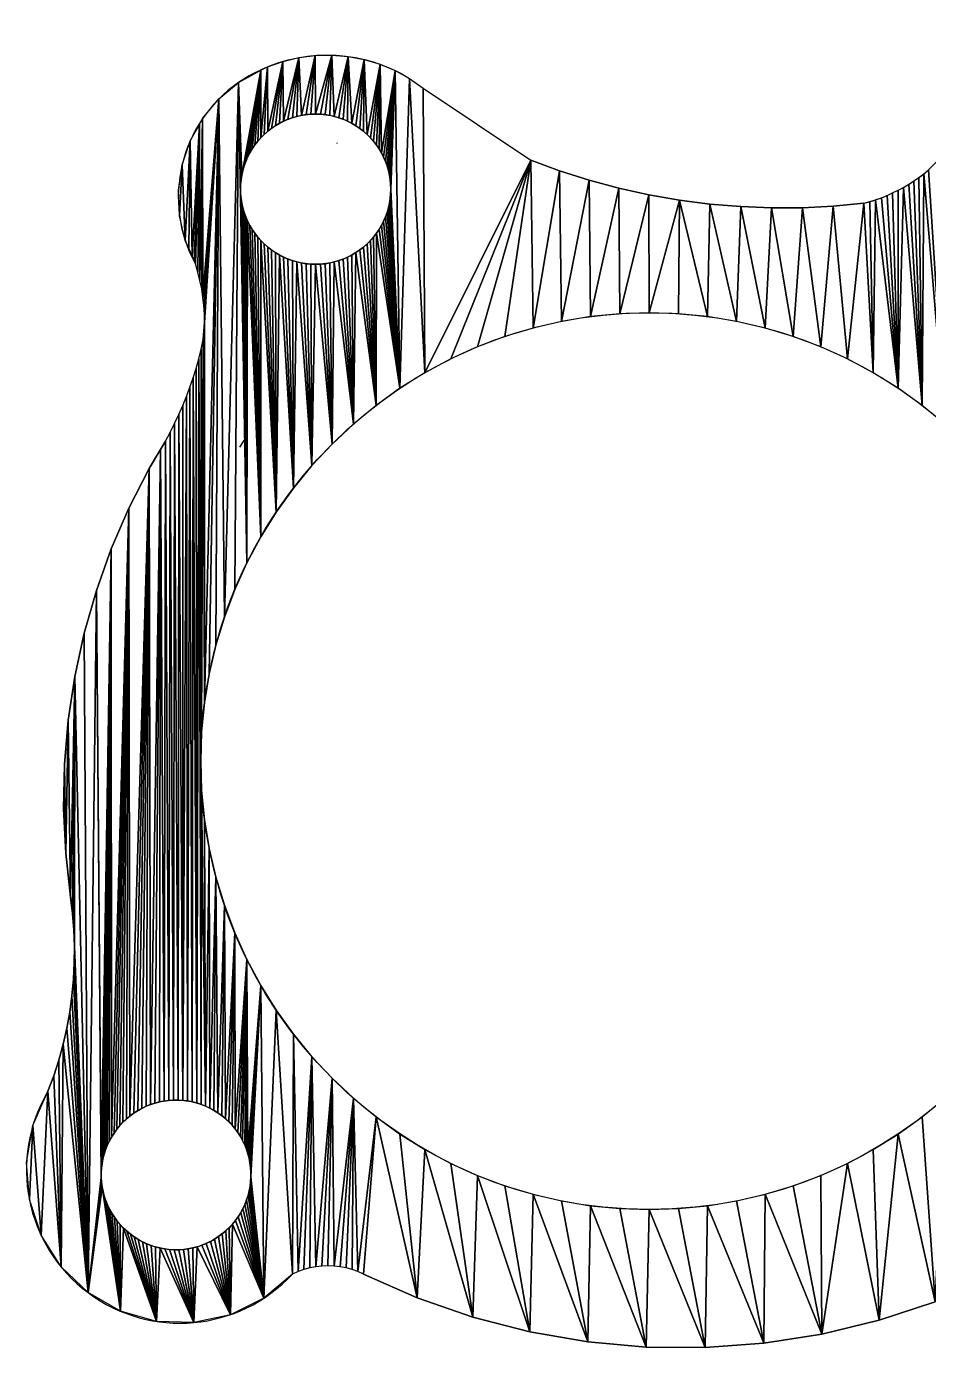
# Model space of a CAD drawing. Extents: x 1.808 to 2.397, y 1.744 to 2.03.
# Drawn here: x 1.8082 to 1.8814, y 1.7493 to 1.8566 of the extents above; entities that cross this region are included whole.
import ezdxf

# ---------------------------------------------------------------- set-up
doc = ezdxf.new("R2010")
doc.units = 0
doc.header["$MEASUREMENT"] = 0
doc.layers.get('0').update_dxf_attribs({"color": 13, "linetype": 'CONTINUOUS'})

msp = doc.modelspace()

# ---------------------------------------------------------------- linework, layer by layer
for p, q in [((1.83931231859372, 1.852351767675931), (1.840407807696919, 1.851586181011041)), ((1.840407807696919, 1.851586181011041), (1.849140487318921, 1.845720605133535)), ((1.851491994922333, 1.844861637365845), (1.849140487318921, 1.845720605133535)), ((1.853879279919366, 1.844107791242432), (1.851491994922333, 1.844861637365845)), ((1.856297645537935, 1.843460549888876), (1.853879279919366, 1.844107791242432)), ((1.858742333857587, 1.84292118669529), (1.856297645537935, 1.843460549888876)), ((1.861208535170277, 1.842490762811049), (1.858742333857587, 1.84292118669529)), ((1.86369139744305, 1.84217012505708), (1.861208535170277, 1.842490762811049)), ((1.86618603586399, 1.841959904259803), (1.86369139744305, 1.84217012505708)), ((1.868687542452646, 1.841860514010041), (1.86618603586399, 1.841959904259803)), ((1.871190995716056, 1.841872149849324), (1.868687542452646, 1.841860514010041)), ((1.873691470331349, 1.841994788885159), (1.871190995716056, 1.841872149849324)), ((1.876184046835879, 1.842228189836097), (1.873691470331349, 1.841994788885159)), ((1.822118829632408, 1.836639353334915), (1.821925086066908, 1.837306011913419)), ((1.822292379480239, 1.835970603938051), (1.822118829632408, 1.836639353334915)), ((1.822432745858414, 1.835294111081203), (1.822292379480239, 1.835970603938051)), ((1.822539587337076, 1.834611520278507), (1.822432745858414, 1.835294111081203)), ((1.822612644032974, 1.833924491876858), (1.822539587337076, 1.834611520278507)), ((1.822651738241606, 1.833234697017252), (1.822612644032974, 1.833924491876858)), ((1.822656774869473, 1.832543813569869), (1.822651738241606, 1.833234697017252)), ((1.822564709250262, 1.831165501544281), (1.822656774869473, 1.832543813569869)), ((1.822390787297368, 1.830382078536759), (1.822564709250262, 1.831165501544281)), ((1.821977991124208, 1.828831238819165), (1.822195164234269, 1.829603790626281)), ((1.822195164234269, 1.829603790626281), (1.822390787297368, 1.830382078536759)), ((1.821739435671719, 1.828065019692217), (1.821977991124208, 1.828831238819165)), ((1.821479682093122, 1.827305724932049), (1.821739435671719, 1.828065019692217)), ((1.820897399115635, 1.825810248070184), (1.821198930974266, 1.826553940878165)), ((1.821198930974266, 1.826553940878165), (1.821479682093122, 1.827305724932049)), ((1.820575319364933, 1.825075220799533), (1.820897399115635, 1.825810248070184)), ((1.81987052672311, 1.8236334261393), (1.820232940437271, 1.824349426665976)), ((1.820232940437271, 1.824349426665976), (1.820575319364933, 1.825075220799533)), ((1.819488358084091, 1.822927772126512), (1.81987052672311, 1.8236334261393)), ((1.826031847028954, 1.823276041749259), (1.825511489997161, 1.822425843852276)), ((1.819086729636921, 1.82223300954488), (1.81816474415796, 1.820688049066265)), ((1.819488358084091, 1.822927772126512), (1.819086729636921, 1.82223300954488)), ((1.81816474415796, 1.820688049066265), (1.816525000551374, 1.817485068997603)), ((1.816525000551374, 1.817485068997603), (1.815096385180818, 1.814182509605466)), ((1.815096385180818, 1.814182509605466), (1.813884910394746, 1.810794269758833)), ((1.813884910394746, 1.810794269758833), (1.812895674702323, 1.807334608914124)), ((1.812895674702323, 1.807334608914124), (1.812132841316272, 1.803818087104051)), ((1.812132841316272, 1.803818087104051), (1.811599620631934, 1.800259503661531)), ((1.811599620631934, 1.800259503661531), (1.811298256716274, 1.796673834936463)), ((1.811298256716274, 1.796673834936463), (1.811230017863691, 1.793076171267554)), ((1.811230017863691, 1.793076171267554), (1.811395191258384, 1.789481653474405)), ((1.811395191258384, 1.789481653474405), (1.811793081765731, 1.78590540913715)), ((1.811793081765731, 1.78590540913715), (1.811955295111432, 1.784578442800869)), ((1.811955295111432, 1.784578442800869), (1.812060035062302, 1.7832457078798)), ((1.812060035062302, 1.7832457078798), (1.812107106077446, 1.781909692480683)), ((1.812107106077446, 1.781909692480683), (1.812096420279142, 1.780572890834642)), ((1.812096420279142, 1.780572890834642), (1.812027997616898, 1.779237798640659)), ((1.812027997616898, 1.779237798640659), (1.811901965830211, 1.777906908406311)), ((1.811901965830211, 1.777906908406311), (1.811718560210084, 1.776582704794454)), ((1.811718560210084, 1.776582704794454), (1.811478123159761, 1.775267659984581)), ((1.811478123159761, 1.775267659984581), (1.811181103555486, 1.773964229057441)), ((1.811181103555486, 1.773964229057441), (1.810828055908488, 1.772674845411625)), ((1.810828055908488, 1.772674845411625), (1.810419639329756, 1.771401916220602)), ((1.810419639329756, 1.771401916220602), (1.809956616299528, 1.77014781793872)), ((1.830726901220916, 1.75567953448255), (1.830259672289508, 1.755512717894409)), ((1.831205474260991, 1.755810295691382), (1.830726901220916, 1.75567953448255)), ((1.831692613505634, 1.755904242510126), (1.831205474260991, 1.755810295691382)), ((1.832185491327725, 1.755960829619193), (1.831692613505634, 1.755904242510126)), ((1.832681246790255, 1.755979728555527), (1.832185491327725, 1.755960829619193)), ((1.833177002252785, 1.755960829619193), (1.832681246790255, 1.755979728555527)), ((1.833669880074876, 1.755904242510126), (1.833177002252785, 1.755960829619193)), ((1.834157019319518, 1.755810295691382), (1.833669880074876, 1.755904242510126)), ((1.834635592359594, 1.75567953448255), (1.834157019319518, 1.755810295691382)), ((1.835102821291002, 1.755512717894409), (1.834635592359594, 1.75567953448255)), ((1.830259672289508, 1.755512717894409), (1.829806499523353, 1.755310814223227)), ((1.835555994057157, 1.755310814223227), (1.835102821291002, 1.755512717894409)), ((1.835555994057157, 1.755310814223227), (1.839924749025707, 1.753378991743324)), ((1.839924749025707, 1.753378991743324), (1.844436729559004, 1.751810556301156)), ((1.877427888933684, 1.751566975018548), (1.881962536552446, 1.753068617133948)), ((1.844436729559004, 1.751810556301156), (1.849061767994822, 1.750615994650887)), ((1.872785716228434, 1.750440835309752), (1.877427888933684, 1.751566975018548)), ((1.849061767994822, 1.750615994650887), (1.853768940751761, 1.74980329378007)), ((1.868067056579952, 1.749697727517523), (1.872785716228434, 1.750440835309752)), ((1.853768940751761, 1.74980329378007), (1.858526775088146, 1.749377887507666)), ((1.858526775088146, 1.749377887507666), (1.863303459532693, 1.749342620152845)), ((1.863303459532693, 1.749342620152845), (1.868067056579952, 1.749697727517523))]:
    msp.add_line(p, q)
at = {"color": 250}
msp.add_line((1.833387804122478, 1.847146525324043), (1.833424729773707, 1.847110004692706), dxfattribs=at)
for centre, radius in [((1.831684444042414, 1.843376063286421), 0.006099062001849362), ((1.858751427579414, 1.796944577963473), 0.03640000000000002), ((1.820357568338214, 1.76336022461485), 0.006075668495410443)]:
    msp.add_circle(centre, radius)
at = {"extrusion": (0, 0, -1)}
msp.add_arc((-1.832614199755794, 1.841600762943621), 0.01266684249215758, 64.77166343660843, 121.9238387086688, dxfattribs=at)
for centre, radius, start, end in [((1.831836483369944, 1.842727877547371), 0.01129745207784717, 114.0966514919347, 124.6059272677603), ((1.831836483369944, 1.842727877547371), 0.01129745207784717, 124.6059272677603, 208.6801334743714), ((1.872853941711546, 1.855138623351558), 0.01333300017611411, 284.4635547701477, 310.0730982979246), ((1.820668223321158, 1.763781766886982), 0.01246054296486203, 149.2764189228449, 317.1702560084745)]:
    msp.add_arc(centre, radius, start, end)

# ---------------------------------------------------------------- meshes
mesh = msp.add_polyface()
corners = [(1.849330414337683, 1.832104278040396), (1.849140487318921, 1.845720605133535), (1.851491994922333, 1.844861637365845), (1.851650139858027, 1.832645162170151), (1.853879279919366, 1.844107791242432), (1.854000274182605, 1.83303317091748), (1.856297645537935, 1.843460549888876), (1.856370753675437, 1.833266642769358), (1.858742333857587, 1.84292118669529), (1.858751427579414, 1.833344577963474), (1.861208535170277, 1.842490762811049), (1.861132101483392, 1.833266642769358), (1.863502580976224, 1.83303317091748), (1.86369139744305, 1.84217012505708), (1.865852715300802, 1.832645162170151), (1.86618603586399, 1.841959904259803), (1.868172440821146, 1.832104278040396), (1.868687542452646, 1.841860514010041), (1.87045182411645, 1.831412834677095), (1.871190995716056, 1.841872149849324), (1.872681104517504, 1.830573792946884), (1.873691470331349, 1.841994788885159), (1.874850735903386, 1.829590745755263), (1.876184046835879, 1.842228189836097), (1.876951427579415, 1.828467902661227), (1.876662508144588, 1.842361154297737), (1.877135686129328, 1.842511843934896), (1.878974184061328, 1.827210071851286), (1.877602924387585, 1.84268004970772), (1.878063574756557, 1.842865538277601), (1.878516998212302, 1.843068052330869), (1.878962565756205, 1.843287310935742), (1.879399659287537, 1.843523009932043), (1.880910343595332, 1.825822639550074), (1.879827672460902, 1.843774822353136), (1.880246011527365, 1.844042398879499), (1.88065409615812, 1.844325368323314), (1.881051360249528, 1.844623338143376), (1.882751615249057, 1.824311546955709), (1.881437252708434, 1.844935894989646), (1.882285476755977, 1.845806659722617), (1.883092471909444, 1.846715765919551), (1.884490114414604, 1.822683264798664), (1.883856507060282, 1.847661263430552), (1.884575943254677, 1.848641124041669), (1.886118396571649, 1.820944765633116), (1.885249237209322, 1.849653245825676), (1.885874944621958, 1.850695457650975), (1.886451723269588, 1.851765523838957), (1.887629489166016, 1.819103493979391), (1.886978335887719, 1.852861148959811), (1.887453652824452, 1.853979982756528), (1.888100612293836, 1.855332788511497), (1.889016921467227, 1.817167334445387), (1.888923799525958, 1.856586184995686)]
mesh.append_faces([[corners[k] for k in face] for face in [(0, 2, 3), (3, 4, 5), (5, 6, 7), (7, 8, 9), (9, 10, 11), (11, 10, 12), (12, 13, 14), (14, 15, 16), (16, 17, 18), (18, 19, 20), (20, 21, 22), (22, 23, 24), (24, 26, 27), (27, 32, 33), (33, 37, 38), (38, 41, 42), (42, 44, 45), (45, 48, 49), (49, 52, 53)]], dxfattribs={"vtx0": -1, "vtx1": -1})
mesh.append_faces([[corners[k] for k in face] for face in [(0, 1, 2), (3, 2, 4), (5, 4, 6), (7, 6, 8), (9, 8, 10), (12, 10, 13), (14, 13, 15), (16, 15, 17), (18, 17, 19), (20, 19, 21), (22, 21, 23), (24, 23, 25), (24, 25, 26), (27, 26, 28), (27, 28, 29), (27, 29, 30), (27, 30, 31), (27, 31, 32), (33, 32, 34), (33, 34, 35), (33, 35, 36), (33, 36, 37), (38, 37, 39), (38, 39, 40), (38, 40, 41), (42, 41, 43), (42, 43, 44), (45, 44, 46), (45, 46, 47), (45, 47, 48), (49, 48, 50), (49, 50, 51), (49, 51, 52), (53, 52, 54)]], dxfattribs={"vtx0": -1, "vtx2": -1})
mesh = msp.add_polyface()
corners = [(1.820844631307426, 1.845337783999141), (1.820639885707311, 1.841221682263755), (1.820552982198969, 1.843289148227051), (1.82110242628789, 1.839204747971204), (1.821505048433779, 1.847298859456223), (1.821403697956271, 1.838582991839494), (1.821673947800895, 1.837947137825613), (1.822243668687078, 1.848624760660887), (1.821823979423763, 1.83753937062855), (1.821925086066908, 1.837306011913419), (1.822118829632408, 1.836639353334915), (1.822292379480239, 1.835970603938051), (1.822512077101276, 1.849106582054408), (1.822432745858414, 1.835294111081203), (1.822539587337076, 1.834611520278507), (1.823831932287743, 1.850700304117977), (1.822612644032974, 1.833924491876858), (1.825420333886583, 1.852026557521347), (1.825597417146228, 1.843759026558158), (1.825585382040565, 1.843376063286421), (1.825633474966151, 1.844140478448821), (1.825693413196595, 1.844518913542069), (1.827223992269634, 1.853040847502763), (1.825776995288743, 1.844892838327471), (1.825883891382268, 1.845260777094739), (1.82601367960712, 1.845621277757646), (1.826165847748474, 1.845972917584781), (1.826339795268192, 1.846314308814386), (1.826534835674885, 1.84664410413125), (1.826750199233173, 1.846961001983925), (1.826985036001478, 1.847263751721363), (1.827238419186368, 1.847551158528665), (1.827764847003742, 1.853302586588135), (1.82750934880017, 1.847822088142467), (1.827796755607472, 1.848075471327357), (1.829024795457322, 1.853748399565748), (1.828099505344909, 1.848310308095663), (1.828416403197587, 1.848525671653951), (1.828746198514449, 1.848720712060643), (1.829087589744054, 1.848894659580361), (1.830324703445335, 1.854058977316698), (1.82943922957119, 1.849046827721716), (1.829799730234096, 1.849176615946567), (1.830167669001361, 1.849283512040091), (1.830541593786769, 1.849367094132241), (1.831650099564259, 1.854230862291679), (1.830920028880014, 1.849427032362684), (1.831301480770677, 1.849463090182608), (1.831684444042414, 1.84947512528827), (1.832986228660469, 1.854262140957693), (1.832067407314153, 1.849463090182608), (1.832448859204815, 1.849427032362684), (1.83282729429806, 1.849367094132241), (1.833201219083468, 1.849283512040091), (1.834318216093998, 1.85415246510071), (1.833569157850733, 1.849176615946567), (1.83392965851364, 1.849046827721716)]
mesh.append_faces([[corners[k] for k in face] for face in [(0, 1, 2)]], dxfattribs={"vtx0": -1})
mesh.append_faces([[corners[k] for k in face] for face in [(1, 0, 3), (3, 4, 5), (5, 4, 6), (6, 7, 8), (8, 7, 9), (9, 7, 10), (10, 7, 11), (11, 12, 13), (13, 12, 14), (14, 15, 16), (18, 17, 20), (20, 17, 21), (21, 22, 23), (23, 22, 24), (24, 22, 25), (25, 22, 26), (26, 22, 27), (27, 22, 28), (28, 22, 29), (29, 22, 30), (30, 22, 31), (31, 32, 33), (33, 32, 34), (34, 35, 36), (36, 35, 37), (37, 35, 38), (38, 35, 39), (39, 40, 41), (41, 40, 42), (42, 40, 43), (43, 40, 44), (44, 45, 46), (46, 45, 47), (47, 45, 48), (48, 49, 50), (50, 49, 51), (51, 49, 52), (52, 49, 53), (53, 54, 55), (55, 54, 56)]], dxfattribs={"vtx0": -1, "vtx1": -1})
mesh.append_faces([[corners[k] for k in face] for face in [(3, 0, 4), (6, 4, 7), (11, 7, 12), (14, 12, 15), (17, 18, 19), (21, 17, 22), (31, 22, 32), (34, 32, 35), (39, 35, 40), (44, 40, 45), (48, 45, 49), (53, 49, 54)]], dxfattribs={"vtx0": -1, "vtx2": -1})
mesh = msp.add_polyface()
corners = [(1.834751239909772, 1.824311546955709), (1.833569157850733, 1.837575510626274), (1.83392965851364, 1.837705298851126), (1.834281298340775, 1.837857466992481), (1.83462268957038, 1.838031414512198), (1.834952484887244, 1.838226454918891), (1.836592511563497, 1.825822639550074), (1.83526938273992, 1.838441818477178), (1.835572132477358, 1.838676655245485), (1.83585953928466, 1.838930038430374), (1.836130468898461, 1.839200968044175), (1.836383852083351, 1.839488374851477), (1.836618688851657, 1.839791124588915), (1.838528671097501, 1.827210071851286), (1.836834052409945, 1.840108022441592), (1.837029092816637, 1.840437817758455), (1.837203040336355, 1.840779208988061), (1.83735520847771, 1.841130848815196), (1.837484996702562, 1.841491349478102), (1.837591892796085, 1.841859288245367), (1.837675474888235, 1.842233213030775), (1.837735413118678, 1.84261164812402), (1.837771470938601, 1.842993100014682), (1.837783506044264, 1.843376063286421), (1.838142261766161, 1.852997667309749), (1.83931231859372, 1.852351767675931), (1.840551427579414, 1.828467902661227), (1.840407807696919, 1.851586181011041), (1.849140487318921, 1.845720605133535), (1.842652119255443, 1.829590745755263), (1.844821750641325, 1.830573792946884), (1.847051031042379, 1.831412834677095), (1.849330414337683, 1.832104278040396), (1.83392965851364, 1.849046827721716), (1.834318216093998, 1.85415246510071), (1.834281298340775, 1.848894659580361), (1.83462268957038, 1.848720712060643), (1.835631233332509, 1.853903055702213), (1.834952484887244, 1.84852567165395), (1.83526938273992, 1.848310308095663), (1.835572132477358, 1.848075471327357), (1.83585953928466, 1.847822088142467), (1.836910663031954, 1.853516689346454), (1.836130468898461, 1.847551158528665), (1.836383852083351, 1.847263751721363), (1.836618688851657, 1.846961001983925), (1.836834052409944, 1.84664410413125), (1.837029092816637, 1.846314308814386), (1.837203040336355, 1.845972917584781), (1.83735520847771, 1.845621277757646), (1.837484996702562, 1.845260777094739), (1.837591892796085, 1.844892838327474), (1.837675474888235, 1.844518913542066), (1.837735413118678, 1.844140478448821), (1.837771470938601, 1.843759026558158)]
mesh.append_faces([[corners[k] for k in face] for face in [(0, 5, 6), (6, 12, 13), (13, 25, 26), (26, 28, 29), (29, 28, 30), (30, 28, 31), (31, 28, 32), (33, 34, 35), (35, 34, 36), (36, 37, 38), (38, 37, 39), (39, 37, 40), (40, 37, 41), (41, 42, 43), (43, 42, 44), (44, 42, 45), (45, 42, 46), (46, 42, 47), (47, 24, 48), (48, 24, 49), (49, 24, 50), (50, 24, 51), (51, 24, 52), (52, 24, 53), (53, 24, 54), (54, 24, 23)]], dxfattribs={"vtx0": -1, "vtx1": -1})
mesh.append_faces([[corners[k] for k in face] for face in [(13, 23, 24)]], dxfattribs={"vtx0": -1, "vtx1": -1, "vtx2": -1})
mesh.append_faces([[corners[k] for k in face] for face in [(0, 1, 2), (0, 2, 3), (0, 3, 4), (0, 4, 5), (6, 5, 7), (6, 7, 8), (6, 8, 9), (6, 9, 10), (6, 10, 11), (6, 11, 12), (13, 12, 14), (13, 14, 15), (13, 15, 16), (13, 16, 17), (13, 17, 18), (13, 18, 19), (13, 19, 20), (13, 20, 21), (13, 21, 22), (13, 22, 23), (13, 24, 25), (26, 25, 27), (26, 27, 28), (36, 34, 37), (41, 37, 42), (47, 42, 24)]], dxfattribs={"vtx0": -1, "vtx2": -1})
mesh = msp.add_polyface()
corners = [(1.822612644032974, 1.833924491876858), (1.823831932287743, 1.850700304117977), (1.822651738241606, 1.833234697017252), (1.822656774869473, 1.832543813569869), (1.822662834625408, 1.801695731360283), (1.823050843372737, 1.804045865684861), (1.823591727502492, 1.806365591205205), (1.824283170865793, 1.808644974500508), (1.825420333886583, 1.852026557521347), (1.825122212596003, 1.810874254901563), (1.826105259787625, 1.813043886287445), (1.825585382040565, 1.843376063286421), (1.825597417146228, 1.842993100014682), (1.825633474966151, 1.84261164812402), (1.825693413196594, 1.842233213030775), (1.825776995288745, 1.841859288245367), (1.825883891382268, 1.841491349478102), (1.82601367960712, 1.841130848815196), (1.826165847748474, 1.840779208988061), (1.827228102881661, 1.815144577963473), (1.826339795268193, 1.840437817758455), (1.826534835674884, 1.840108022441592), (1.826750199233173, 1.839791124588915), (1.826985036001478, 1.839488374851477), (1.827238419186368, 1.839200968044175), (1.828485933691602, 1.817167334445387), (1.82750934880017, 1.838930038430374), (1.827796755607472, 1.838676655245485), (1.82809950534491, 1.838441818477178), (1.828416403197586, 1.838226454918891), (1.828746198514449, 1.838031414512198), (1.829873365992813, 1.819103493979391), (1.829087589744054, 1.837857466992481), (1.82943922957119, 1.837705298851126), (1.829799730234096, 1.837575510626274), (1.830167669001361, 1.83746861453275), (1.83138445858718, 1.820944765633116), (1.830541593786769, 1.8373850324406), (1.830920028880014, 1.837325094210157), (1.831301480770677, 1.837289036390234), (1.831684444042414, 1.837277001284571), (1.833012740744224, 1.822683264798664), (1.832067407314153, 1.837289036390234), (1.832448859204815, 1.837325094210157), (1.83282729429806, 1.8373850324406), (1.833201219083468, 1.83746861453275), (1.834751239909772, 1.824311546955709), (1.833569157850733, 1.837575510626274), (1.822028933787416, 1.769201481774173), (1.821977991124208, 1.828831238819165), (1.822195164234269, 1.829603790626281), (1.822390787297368, 1.830382078536759), (1.822351427579414, 1.796944577963473), (1.822429362773529, 1.799325251867451), (1.822564709250262, 1.831165501544281)]
mesh.append_faces([[corners[k] for k in face] for face in [(0, 1, 2), (2, 1, 3), (4, 1, 5), (5, 1, 6), (6, 1, 7), (7, 8, 9), (9, 8, 10), (10, 18, 19), (19, 24, 25), (25, 30, 31), (31, 35, 36), (36, 40, 41), (41, 45, 46), (51, 52, 50), (52, 51, 53), (53, 54, 4)]], dxfattribs={"vtx0": -1, "vtx1": -1})
mesh.append_faces([[corners[k] for k in face] for face in [(3, 1, 4), (10, 8, 11)]], dxfattribs={"vtx0": -1, "vtx1": -1, "vtx2": -1})
mesh.append_faces([[corners[k] for k in face] for face in [(7, 1, 8), (10, 11, 12), (10, 12, 13), (10, 13, 14), (10, 14, 15), (10, 15, 16), (10, 16, 17), (10, 17, 18), (19, 18, 20), (19, 20, 21), (19, 21, 22), (19, 22, 23), (19, 23, 24), (25, 24, 26), (25, 26, 27), (25, 27, 28), (25, 28, 29), (25, 29, 30), (31, 30, 32), (31, 32, 33), (31, 33, 34), (31, 34, 35), (36, 35, 37), (36, 37, 38), (36, 38, 39), (36, 39, 40), (41, 40, 42), (41, 42, 43), (41, 43, 44), (41, 44, 45), (46, 45, 47), (48, 49, 50), (53, 51, 54), (4, 54, 3)]], dxfattribs={"vtx0": -1, "vtx2": -1})
mesh = msp.add_polyface()
corners = [(1.813208128664906, 1.753801179795085), (1.812132841316272, 1.803818087104051), (1.812895674702323, 1.807334608914124), (1.813884910394746, 1.810794269758833), (1.811298256716274, 1.796673834936463), (1.811395191258384, 1.789481653474405), (1.811230017863691, 1.793076171267554), (1.811599620631934, 1.800259503661531), (1.811793081765731, 1.78590540913715), (1.811955295111432, 1.784578442800869), (1.812060035062302, 1.7832457078798), (1.812107106077446, 1.781909692480683), (1.815096385180818, 1.814182509605466), (1.814284173328899, 1.763526419461186), (1.814352893600075, 1.764286307200414), (1.814422891660709, 1.764661516434386), (1.814516311178891, 1.765031590064051), (1.814632783470466, 1.765395067577863), (1.814771848872508, 1.765750514496131), (1.814932958557409, 1.766096528032256), (1.815115476698845, 1.766431742628892), (1.816525000551374, 1.817485068997603), (1.815318682981099, 1.766754835347169), (1.81554177544181, 1.767064531087736), (1.815783873636956, 1.76735960762299), (1.816044022115565, 1.767638900420657), (1.816321194190444, 1.767901307239658), (1.81661429599004, 1.768145792480163), (1.81816474415796, 1.820688049066265), (1.816922170775455, 1.768371391270621), (1.817243603505567, 1.768577213275674), (1.817577325632239, 1.768762446209897), (1.817922020106698, 1.768926359043525), (1.818276326577332, 1.769068304887488), (1.819086729636921, 1.82223300954488), (1.818638846758366, 1.769187723546389), (1.819008149948268, 1.769284143729338), (1.819382778676063, 1.769357184909923), (1.819488358084091, 1.822927772126512), (1.819761254453316, 1.769406558827975), (1.81987052672311, 1.8236334261393), (1.820142083609043, 1.769432070627194), (1.820232940437271, 1.824349426665976), (1.82052376318455, 1.769433619624165), (1.820575319364933, 1.825075220799533), (1.820904786864926, 1.769411199705705), (1.820897399115635, 1.825810248070184), (1.821198930974266, 1.826553940878165), (1.821283650923777, 1.769364899352988), (1.821479682093122, 1.827305724932049), (1.821658860157751, 1.769294901292356), (1.821739435671719, 1.828065019692217), (1.822028933787416, 1.769201481774173), (1.821977991124208, 1.828831238819165), (1.822195164234269, 1.829603790626281), (1.822392411301227, 1.769085009482598), (1.822351427579414, 1.796944577963473), (1.822429362773529, 1.794563904059496), (1.822747858219495, 1.768945944080556), (1.822662834625408, 1.792193424566664)]
mesh.append_faces([[corners[k] for k in face] for face in [(4, 5, 6)]], dxfattribs={"vtx0": -1})
mesh.append_faces([[corners[k] for k in face] for face in [(5, 7, 8), (8, 1, 9), (9, 1, 10), (10, 1, 11), (12, 13, 3), (14, 12, 15), (15, 12, 16), (16, 12, 17), (17, 12, 18), (18, 12, 19), (19, 12, 20), (20, 21, 22), (22, 21, 23), (23, 21, 24), (24, 21, 25), (25, 21, 26), (26, 21, 27), (27, 28, 29), (29, 28, 30), (30, 28, 31), (31, 28, 32), (32, 28, 33), (33, 34, 35), (35, 34, 36), (36, 34, 37), (37, 38, 39), (39, 40, 41), (41, 42, 43), (43, 44, 45), (45, 47, 48), (48, 49, 50), (50, 51, 52), (52, 54, 55)]], dxfattribs={"vtx0": -1, "vtx1": -1})
mesh.append_faces([[corners[k] for k in face] for face in [(55, 54, 56)]], dxfattribs={"vtx0": -1, "vtx1": -1, "vtx2": -1})
mesh.append_faces([[corners[k] for k in face] for face in [(0, 1, 2), (0, 2, 3), (5, 4, 7), (8, 7, 1), (20, 12, 21), (27, 21, 28), (33, 28, 34), (37, 34, 38), (39, 38, 40), (41, 40, 42), (43, 42, 44), (45, 44, 46), (45, 46, 47), (48, 47, 49), (50, 49, 51), (52, 51, 53), (55, 56, 57), (58, 57, 59)]], dxfattribs={"vtx0": -1, "vtx2": -1})
mesh = msp.add_polyface()
corners = [(1.808735263451995, 1.767369189323792), (1.808447101027473, 1.761350861528488), (1.808221939191132, 1.764377705083304), (1.809397389239832, 1.758468252975229), (1.809956616299528, 1.77014781793872), (1.811016419559153, 1.755900915719823), (1.810419639329756, 1.771401916220602), (1.810828055908488, 1.772674845411625), (1.811181103555486, 1.773964229057441), (1.813208128664906, 1.753801179795085), (1.811478123159761, 1.775267659984581), (1.811718560210084, 1.776582704794454), (1.811901965830211, 1.777906908406311), (1.812027997616898, 1.779237798640659), (1.812096420279142, 1.780572890834642), (1.812107106077446, 1.781909692480683), (1.812132841316272, 1.803818087104051), (1.813884910394746, 1.810794269758833), (1.81428572232587, 1.763144739885679), (1.81431123412509, 1.762763910729952), (1.814360608043141, 1.762385434952699), (1.815842473992838, 1.752293630641299), (1.814284173328899, 1.763526419461186), (1.814433649223726, 1.762010806224903), (1.814530069406675, 1.761641503035003), (1.814649488065576, 1.761278982853968), (1.814791433909539, 1.760924676383334), (1.814955346743167, 1.760579981908875), (1.81514057967739, 1.760246259782204), (1.815346401682442, 1.759924827052091), (1.815572000472902, 1.759616952266676), (1.815816485713406, 1.75932385046708), (1.816078892532407, 1.759046678392201), (1.818763149662445, 1.751467716970969), (1.816358185330074, 1.758786529913592), (1.816653261865328, 1.758544431718446), (1.816962957605895, 1.758321339257735), (1.817286050324172, 1.758118132975481), (1.817621264920808, 1.757935614834044), (1.817967278456933, 1.757774505149144), (1.818322725375201, 1.757635439747102), (1.818686202889012, 1.757518967455527), (1.819056276518677, 1.757425547937344), (1.821796860708428, 1.75137244343132), (1.819431485752651, 1.757355549876711), (1.819810349811502, 1.757309249523995), (1.820191373491878, 1.757286829605535), (1.820573053067385, 1.757288378602506), (1.820953882223112, 1.757313890401725), (1.821332358000365, 1.757363264319777), (1.82170698672816, 1.757436305500362), (1.822076289918062, 1.757532725683311), (1.815096385180818, 1.814182509605466), (1.814306593247359, 1.763907443141562), (1.814352893600075, 1.764286307200414), (1.822392411301227, 1.769085009482598), (1.822429362773529, 1.794563904059496), (1.822747858219495, 1.768945944080556)]
mesh.append_faces([[corners[k] for k in face] for face in [(0, 1, 2)]], dxfattribs={"vtx0": -1})
mesh.append_faces([[corners[k] for k in face] for face in [(1, 0, 3), (3, 4, 5), (5, 8, 9), (9, 20, 21), (18, 17, 22), (21, 32, 33), (33, 42, 43), (22, 52, 53), (53, 52, 54), (55, 56, 57)]], dxfattribs={"vtx0": -1, "vtx1": -1})
mesh.append_faces([[corners[k] for k in face] for face in [(9, 15, 16), (9, 17, 18)]], dxfattribs={"vtx0": -1, "vtx1": -1, "vtx2": -1})
mesh.append_faces([[corners[k] for k in face] for face in [(3, 0, 4), (5, 4, 6), (5, 6, 7), (5, 7, 8), (9, 8, 10), (9, 10, 11), (9, 11, 12), (9, 12, 13), (9, 13, 14), (9, 14, 15), (9, 18, 19), (9, 19, 20), (21, 20, 23), (21, 23, 24), (21, 24, 25), (21, 25, 26), (21, 26, 27), (21, 27, 28), (21, 28, 29), (21, 29, 30), (21, 30, 31), (21, 31, 32), (33, 32, 34), (33, 34, 35), (33, 35, 36), (33, 36, 37), (33, 37, 38), (33, 38, 39), (33, 39, 40), (33, 40, 41), (33, 41, 42), (43, 42, 44), (43, 44, 45), (43, 45, 46), (43, 46, 47), (43, 47, 48), (43, 48, 49), (43, 49, 50), (43, 50, 51)]], dxfattribs={"vtx0": -1, "vtx2": -1})
mesh = msp.add_polyface()
corners = [(1.821796860708428, 1.75137244343132), (1.822076289918062, 1.757532725683311), (1.824763605340132, 1.752013462969346), (1.822438810099096, 1.757652144342212), (1.82279311656973, 1.757794090186175), (1.82313781104419, 1.757958003019803), (1.823471533170861, 1.758143235954026), (1.823792965900973, 1.758349057959079), (1.824100840686388, 1.758574656749537), (1.824393942485984, 1.758819141990042), (1.824671114560863, 1.759081548809043), (1.824931263039472, 1.759360841606709), (1.827487355142845, 1.753352741420639), (1.825173361234619, 1.759655918141964), (1.825396453695329, 1.759965613882531), (1.825599659977583, 1.760288706600808), (1.825782178119019, 1.760623921197444), (1.82594328780392, 1.76096993473357), (1.826082353205962, 1.761325381651837), (1.826198825497537, 1.761688859165648), (1.82629224501572, 1.762058932795314), (1.826362243076353, 1.762434142029286), (1.826408543429069, 1.762813006088138), (1.826430963347529, 1.763194029768514), (1.827228102881661, 1.778744577963474), (1.828485933691602, 1.77672182148156), (1.829806499523353, 1.755310814223227), (1.829873365992813, 1.774785661947556), (1.830259672289508, 1.755512717894409), (1.83138445858718, 1.772944390293831), (1.822747858219495, 1.768945944080556), (1.822662834625408, 1.792193424566664), (1.823050843372737, 1.789843290242086), (1.82309387175562, 1.768784834395656), (1.823591727502492, 1.787523564721742), (1.823429086352256, 1.768602316254219), (1.823752179070533, 1.768399109971965), (1.824283170865793, 1.785244181426439), (1.8240618748111, 1.768176017511255), (1.824356951346354, 1.767933919316108), (1.825122212596003, 1.783014901025384), (1.824636244144021, 1.767673770837499), (1.824898650963022, 1.76739659876262), (1.825143136203527, 1.767103496963024), (1.826105259787625, 1.780845269639502), (1.825368734993986, 1.766795622177609), (1.825574556999038, 1.766474189447497), (1.825759789933261, 1.766140467320825), (1.825923702766889, 1.765795772846366), (1.826065648610852, 1.765441466375732), (1.826185067269753, 1.765078946194698), (1.826281487452702, 1.764709643004797), (1.826354528633287, 1.764335014277001), (1.826403902551339, 1.763956538499748), (1.826429414350558, 1.763575709344021)]
mesh.append_faces([[corners[k] for k in face] for face in [(0, 1, 2), (2, 11, 12), (12, 25, 26), (26, 27, 28), (30, 32, 33), (33, 34, 35), (35, 34, 36), (36, 37, 38), (38, 37, 39), (39, 40, 41), (41, 40, 42), (42, 40, 43), (43, 44, 45), (45, 44, 46), (46, 44, 47), (47, 44, 48), (48, 44, 49), (49, 44, 50), (50, 24, 51), (51, 24, 52), (52, 24, 53), (53, 24, 54), (54, 24, 23)]], dxfattribs={"vtx0": -1, "vtx1": -1})
mesh.append_faces([[corners[k] for k in face] for face in [(12, 23, 24)]], dxfattribs={"vtx0": -1, "vtx1": -1, "vtx2": -1})
mesh.append_faces([[corners[k] for k in face] for face in [(2, 1, 3), (2, 3, 4), (2, 4, 5), (2, 5, 6), (2, 6, 7), (2, 7, 8), (2, 8, 9), (2, 9, 10), (2, 10, 11), (12, 11, 13), (12, 13, 14), (12, 14, 15), (12, 15, 16), (12, 16, 17), (12, 17, 18), (12, 18, 19), (12, 19, 20), (12, 20, 21), (12, 21, 22), (12, 22, 23), (12, 24, 25), (26, 25, 27), (28, 27, 29), (30, 31, 32), (33, 32, 34), (36, 34, 37), (39, 37, 40), (43, 40, 44), (50, 44, 24)]], dxfattribs={"vtx0": -1, "vtx2": -1})
mesh = msp.add_polyface()
corners = [(1.830259672289508, 1.755512717894409), (1.83138445858718, 1.772944390293831), (1.830726901220916, 1.75567953448255), (1.831205474260991, 1.755810295691382), (1.831692613505634, 1.755904242510126), (1.833012740744224, 1.771205891128283), (1.832185491327725, 1.755960829619193), (1.832681246790255, 1.755979728555527), (1.833177002252785, 1.755960829619193), (1.834751239909772, 1.769577608971239), (1.833669880074876, 1.755904242510126), (1.834157019319518, 1.755810295691382), (1.834635592359594, 1.75567953448255), (1.835102821291002, 1.755512717894409), (1.836592511563497, 1.768066516376873), (1.835555994057157, 1.755310814223227), (1.839924749025707, 1.753378991743324), (1.838528671097501, 1.766679084075661), (1.840551427579414, 1.76542125326572), (1.844436729559004, 1.751810556301156), (1.842652119255443, 1.764298410171684), (1.844821750641325, 1.763315362980063), (1.849061767994822, 1.750615994650887), (1.847051031042379, 1.762476321249852), (1.849330414337683, 1.761784877886551), (1.853768940751761, 1.74980329378007), (1.851650139858027, 1.761243993756796), (1.854000274182605, 1.760855985009467), (1.858526775088146, 1.749377887507666), (1.856370753675437, 1.760622513157588), (1.858751427579414, 1.760544577963473), (1.863303459532693, 1.749342620152845), (1.861132101483391, 1.760622513157588), (1.863502580976224, 1.760855985009467), (1.868067056579952, 1.749697727517523), (1.865852715300802, 1.761243993756796), (1.868172440821146, 1.761784877886551), (1.872785716228434, 1.750440835309752), (1.87045182411645, 1.762476321249852), (1.872681104517504, 1.763315362980063), (1.874850735903386, 1.764298410171684), (1.877427888933684, 1.751566975018548), (1.876951427579415, 1.76542125326572), (1.878974184061328, 1.766679084075661), (1.881962536552446, 1.753068617133948), (1.880910343595332, 1.768066516376873), (1.882751615249057, 1.769577608971239), (1.883854565753602, 1.753872068121086), (1.884490114414604, 1.771205891128283), (1.885387382099611, 1.754433213980286), (1.886118396571649, 1.772944390293831), (1.88696907919693, 1.754836506576581), (1.887629489166016, 1.774785661947556), (1.888583446566847, 1.755077812649529), (1.889016921467227, 1.77672182148156)]
mesh.append_faces([[corners[k] for k in face] for face in [(0, 1, 2), (2, 1, 3), (3, 1, 4), (4, 5, 6), (6, 5, 7), (7, 5, 8), (8, 9, 10), (10, 9, 11), (11, 9, 12), (12, 9, 13), (13, 14, 15), (15, 14, 16), (16, 18, 19), (19, 21, 22), (22, 24, 25), (25, 27, 28), (28, 30, 31), (31, 33, 34), (34, 36, 37), (37, 40, 41), (41, 43, 44), (44, 46, 47), (47, 48, 49), (49, 50, 51), (51, 52, 53)]], dxfattribs={"vtx0": -1, "vtx1": -1})
mesh.append_faces([[corners[k] for k in face] for face in [(4, 1, 5), (8, 5, 9), (13, 9, 14), (16, 14, 17), (16, 17, 18), (19, 18, 20), (19, 20, 21), (22, 21, 23), (22, 23, 24), (25, 24, 26), (25, 26, 27), (28, 27, 29), (28, 29, 30), (31, 30, 32), (31, 32, 33), (34, 33, 35), (34, 35, 36), (37, 36, 38), (37, 38, 39), (37, 39, 40), (41, 40, 42), (41, 42, 43), (44, 43, 45), (44, 45, 46), (47, 46, 48), (49, 48, 50), (51, 50, 52), (53, 52, 54)]], dxfattribs={"vtx0": -1, "vtx2": -1})

doc.saveas('drawing.dxf')
